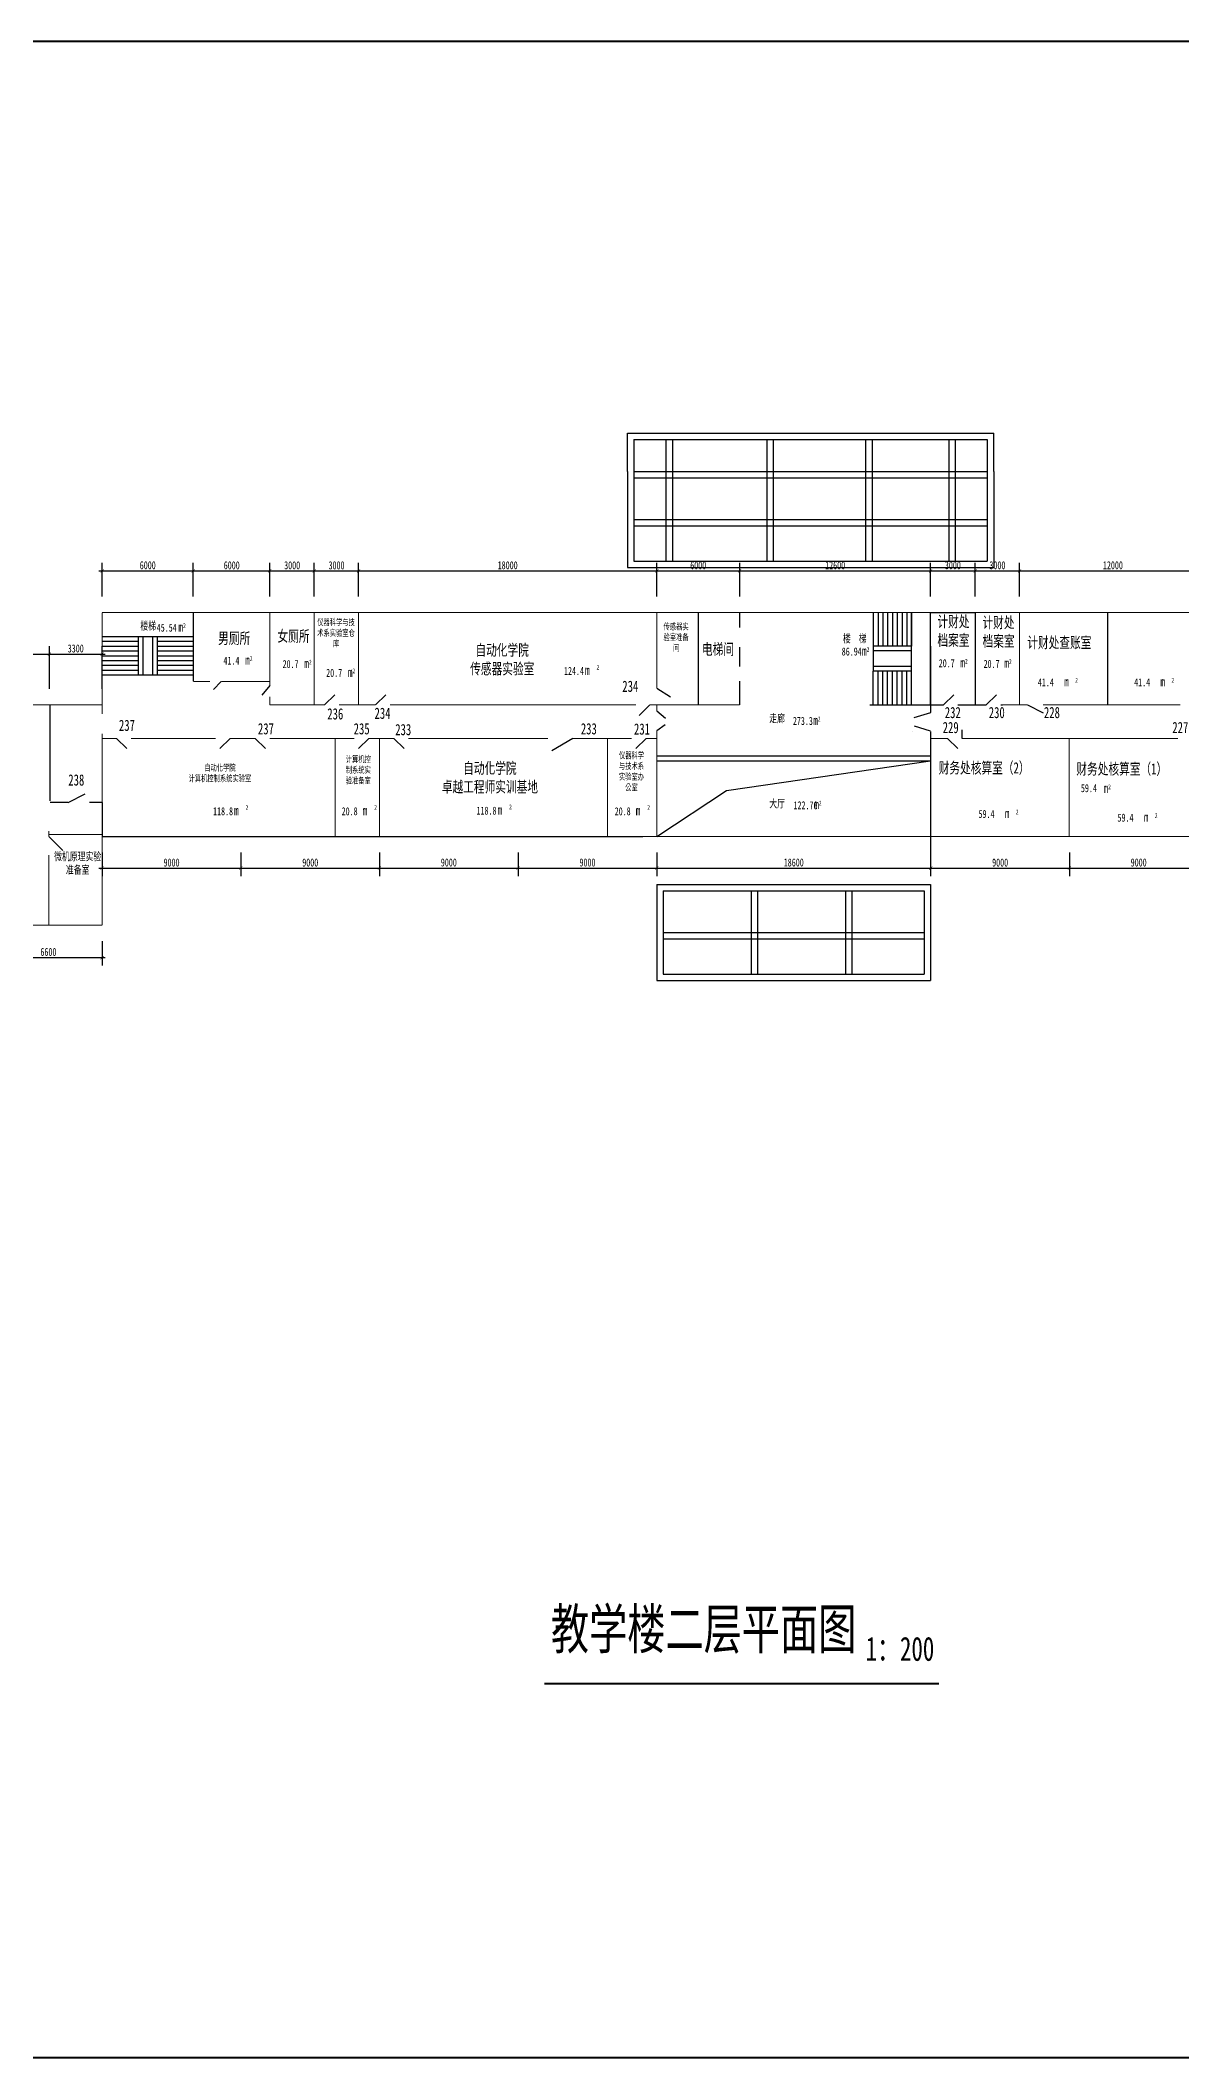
# Model space of a CAD drawing. Extents: x -122244 to 92479, y -96404 to 29716.
# Drawn here: x -42707 to 28648, y -96404 to 29716 of the extents above; entities that cross this region are included whole.
import ezdxf

# ---------------------------------------------------------------- set-up
doc = ezdxf.new("R2010")
doc.units = 0
doc.header["$LTSCALE"] = 20
doc.layers.get('0').update_dxf_attribs({"linetype": 'CONTINUOUS'})
doc.layers.get('DEFPOINTS').update_dxf_attribs({"linetype": 'CONTINUOUS'})
doc.styles.get("Standard").update_dxf_attribs({"font": '', "width": 0.7, "height": 700})
doc.styles.get('Standard').set_extended_font_data('FangSong_GB2312')

# ---------------------------------------------------------------- blocks, each defined once
blk = doc.blocks.new('1')
blk.add_line((0, 0), (900, -1))
blk = doc.blocks.new('_ARCHTICK')
at = {"color": 0, "linetype": 'ByBlock', "const_width": 0.15}
blk.add_lwpolyline([(-0.5, -0.5), (0.5, 0.5)], dxfattribs=at)

msp = doc.modelspace()

# ---------------------------------------------------------------- linework, layer by layer
for p, q in [((-5994, 5167), (-5594, 5179)), ((-5994, 2779), (-5994, 5167)), ((-5594, 5179), (16896, 5179)), ((16896, 2779), (16896, 5169)), ((-5594, 4779), (-5594, -2821)), ((-5594, 4779), (16496, 4779)), ((-3594, 4779), (-3594, -2821)), ((-3194, 4779), (-3194, -2821)), ((2706, 4779), (2706, -2821)), ((3106, 4779), (3106, -2821)), ((8891, 4779), (8891, -2821)), ((9291, 4779), (9291, -2821)), ((14096, 4779), (14096, -2821)), ((14496, 4779), (14496, -2821)), ((16496, 4779), (16496, -2821)), ((-5994, 2779), (-5994, -3221)), ((-5594, 2779), (16496, 2779)), ((16896, 2779), (16896, -3221)), ((-5594, 2379), (16496, 2379)), ((-5594, -221), (16496, -221)), ((-5594, -621), (16496, -621)), ((-5994, -3221), (16896, -3221)), ((-5594, -2821), (16496, -2821)), ((-1574, -6037), (-1574, -11807)), ((9366, -6037), (9366, -8137)), ((9666, -6037), (9666, -8137)), ((9966, -6037), (9966, -8137)), ((10266, -6037), (10266, -8137)), ((10566, -6037), (10566, -8137)), ((10866, -6037), (10866, -8137)), ((11166, -6037), (11166, -8137)), ((11466, -6037), (11466, -8137)), ((11766, -11807), (11766, -6037)), ((11766, -6037), (11766, -8137)), ((12956, -11807), (12956, -6037)), ((12956, -6037), (15736, -6037)), ((15736, -6037), (15736, -11807)), ((-38844, -7537), (-33144, -7537)), ((-36594, -7537), (-36594, -9937)), ((-36294, -7537), (-36294, -9937)), ((-35694, -7537), (-35694, -9937)), ((-35394, -7537), (-35394, -9937)), ((-38844, -7837), (-36594, -7837)), ((-38844, -8137), (-36594, -8137)), ((-38844, -8437), (-36594, -8437)), ((-38844, -8737), (-36594, -8737)), ((-35394, -7837), (-33144, -7837)), ((-35394, -8137), (-33144, -8137)), ((-35394, -8437), (-33144, -8437)), ((-35394, -8737), (-33144, -8737)), ((11766, -8137), (9366, -8137)), ((9366, -8137), (9366, -9707)), ((11766, -8437), (9366, -8437)), ((-38844, -9037), (-36594, -9037)), ((-38844, -9337), (-36594, -9337)), ((-38844, -9637), (-36594, -9637)), ((-38844, -9937), (-33144, -9937)), ((-35394, -9037), (-33144, -9037)), ((-35394, -9337), (-33144, -9337)), ((-35394, -9637), (-33144, -9637)), ((11766, -9407), (9366, -9407)), ((9366, -11807), (9366, -9707)), ((11766, -9707), (9366, -9707)), ((9666, -11807), (9666, -9707)), ((9966, -11807), (9966, -9707)), ((10266, -11807), (10266, -9707)), ((10566, -11807), (10566, -9707)), ((10866, -11807), (10866, -9707)), ((11166, -11807), (11166, -9707)), ((11466, -11807), (11466, -9707)), ((11766, -11807), (11766, -9707)), ((-31399, -10343), (-31879, -10856)), ((-28364, -10598), (-28849, -11197)), ((-4164, -10758), (-3316, -11297)), ((-4164, -12187), (-3620, -12630)), ((9160, -11807), (13758, -11807)), ((12956, -12300), (11900, -12620)), ((14658, -11807), (16436, -11807)), ((17336, -11807), (17440, -11807)), ((-4164, -13410), (-3640, -13040)), ((11840, -13460), (11840, -13460)), ((11840, -13460), (11840, -13460)), ((12956, -13460), (11940, -13130)), ((14916, -13907), (14916, -13370)), ((-30843, -13907), (-31479, -14544)), ((-22173, -13907), (-22809, -14544)), ((-4833, -13907), (-5469, -14544)), ((-4164, -14999), (12956, -14999)), ((-4164, -15299), (12956, -15299)), ((201, -17165), (12956, -15299)), ((-4164, -20027), (201, -17165)), ((-38844, -17902), (-38844, -20027)), ((-38844, -20027), (-5044, -20027)), ((-4164, -23027), (-4164, -29027)), ((-4164, -23027), (12956, -23027)), ((-3764, -23427), (-3764, -28627)), ((-3764, -23427), (12556, -23427)), ((1736, -23427), (1736, -28627)), ((2136, -23427), (2136, -28627)), ((7636, -23427), (7636, -28627)), ((8036, -23427), (8036, -28627)), ((12556, -23427), (12556, -28627)), ((12956, -23027), (12956, -29027)), ((-3764, -26027), (12556, -26027)), ((-3764, -26427), (12556, -26427)), ((-3764, -28627), (12556, -28627)), ((-4164, -29027), (12956, -29027))]:
    msp.add_line(p, q)
at = {"color": 0, "linetype": 'ByBlock'}
for p, q in [((-39044, -3436), (-32944, -3436)), ((-38844, -5037), (-38844, -2936)), ((-33344, -3436), (-28164, -3436)), ((-33144, -5037), (-33144, -2936)), ((-28564, -3436), (-25384, -3436)), ((-28364, -5037), (-28364, -2936)), ((-25784, -3436), (-22614, -3436)), ((-25584, -5037), (-25584, -2936)), ((-23014, -3436), (-3964, -3436)), ((-22814, -5037), (-22814, -2936)), ((-4364, -3436), (1216, -3436)), ((-4164, -5037), (-4164, -2936)), ((816, -3436), (13156, -3436)), ((1016, -5037), (1016, -2936)), ((12756, -3436), (15936, -3436)), ((12956, -5037), (12956, -2936)), ((15536, -3436), (18716, -3436)), ((15736, -5037), (15736, -2936)), ((18316, -3436), (30387, -3436)), ((18516, -5037), (18516, -2936)), ((-45424, -8637), (-41944, -8637)), ((-42344, -8637), (-38644, -8637)), ((-42144, -10807), (-42144, -8137)), ((-38844, -10807), (-38844, -8137)), ((-38844, -21027), (-38844, -22510)), ((-30174, -21027), (-30174, -22510)), ((-21504, -21027), (-21504, -22510)), ((-12834, -21027), (-12834, -22510)), ((-4164, -21027), (-4164, -22510)), ((12956, -21027), (12956, -22510)), ((21626, -21027), (21626, -22510)), ((-39044, -22010), (-29974, -22010)), ((-30374, -22010), (-21304, -22010)), ((-21704, -22010), (-12634, -22010)), ((-13034, -22010), (-3964, -22010)), ((-4364, -22010), (13156, -22010)), ((12756, -22010), (21826, -22010)), ((21426, -22010), (30496, -22010)), ((-45764, -27602), (-38644, -27602)), ((-38844, -26577), (-38844, -28102))]:
    msp.add_line(p, q, dxfattribs=at)
at = {"lineweight": -3}
for p, q in [((-4600, -11807), (-5260, -12470)), ((19000, -11807), (19000, -11807)), ((19000, -11807), (19980, -12300)), ((-9410, -13907), (-10720, -14690)), ((-40970, -17902), (-39910, -17360)), ((-42170, -20027), (-41300, -20910))]:
    msp.add_line(p, q, dxfattribs=at)
for points, const_width in [([(-85781, 29656), (92419, 29656), (92419, -96344), (-85781, -96344), (-85781, 29656)], 120), ([(-38844, -6037), (1016, -6037)], 70), ([(-38844, -6037), (-38844, -11807)], 70), ([(-33144, -6037), (-33144, -10343)], 70), ([(-28364, -6037), (-28364, -10598)], 70), ([(-25584, -6037), (-25584, -11807)], 70), ([(-22814, -6037), (-22814, -11807)], 70), ([(-4164, -6037), (-4164, -9273)], 70), ([(-4164, -6037), (-4164, -10758)], 70), ([(-1574, -6037), (-1574, -11807)], 70), ([(1016, -6037), (1016, -6990)], 70), ([(1016, -6037), (8156, -6037)], 70), ([(8156, -6037), (12956, -6037)], 70), ([(12956, -6037), (47417, -6037)], 70), ([(15736, -6037), (15736, -11807)], 70), ([(1016, -8190), (1016, -9422)], 70), ([(12956, -8137), (12956, -12300)], 70), ([(-38844, -10428), (-38844, -12379)], 70), ([(-33144, -10343), (-32099, -10343)], 70), ([(-31399, -10343), (-28364, -10343)], 70), ([(-28364, -11298), (-28364, -11807)], 70), ([(-4164, -10173), (-4164, -10758)], 70), ([(1016, -10322), (1016, -11807)], 70), ([(-58204, -11807), (-38844, -11807)], 70), ([(-28364, -11807), (-24932, -11807)], 70), ([(-24032, -11807), (-21754, -11807)], 70), ([(-20854, -11807), (-8638, -11807)], 70), ([(-13497, -11807), (-6274, -11807)], 70), ([(-6554, -11807), (-5470, -11807)], 70), ([(-4600, -11807), (-1574, -11807)], 70), ([(-4164, -11807), (-3129, -11807)], 70), ([(-4164, -11807), (-4164, -12187)], 70), ([(-3418, -11807), (1016, -11807)], 70), ([(13038, -11807), (13758, -11807)], 70), ([(14658, -11807), (16436, -11807)], 70), ([(17336, -11807), (19000, -11807)], 70), ([(18516, -11807), (19000, -11807)], 70), ([(19980, -11807), (28569, -11807)], 70), ([(-38844, -13616), (-38844, -19907)], 70), ([(-38844, -13907), (-37943, -13907)], 70), ([(-37043, -13907), (-31743, -13907)], 70), ([(-30843, -13907), (-30174, -13907)], 70), ([(-30174, -13907), (-29273, -13907)], 70), ([(-28373, -13907), (-23073, -13907)], 70), ([(-24280, -13907), (-24280, -20027)], 70), ([(-22173, -13907), (-21504, -13907)], 70), ([(-21504, -13907), (-21504, -20027)], 70), ([(-21504, -13907), (-20603, -13907)], 70), ([(-19703, -13907), (-10970, -13907)], 70), ([(-13503, -13907), (-12834, -13907)], 70), ([(-12834, -13907), (-11933, -13907)], 70), ([(-11933, -13907), (-10970, -13907)], 70), ([(-9410, -13907), (-5733, -13907)], 70), ([(-9410, -13907), (-8033, -13907)], 70), ([(-4833, -13907), (-4164, -13907)], 70), ([(-4164, -13410), (-4164, -20027)], 70), ([(12956, -13460), (12956, -13907), (13038, -13907)], 70), ([(12956, -13907), (12956, -22127)], 70), ([(12956, -13907), (14016, -13907)], 70), ([(14916, -13907), (19967, -13907)], 70), ([(17141, -13907), (22636, -13907)], 70), ([(22636, -13907), (28429, -13907)], 70), ([(-38844, -20027), (-5044, -20027)], 70), ([(-38844, -20027), (-38844, -25577)], 70), ([(-5044, -20027), (8156, -20027)], 70), ([(8156, -20027), (12956, -20027)], 70), ([(12956, -20027), (47636, -20027)], 70), ([(-59205, -25577), (-38844, -25577)], 70), ([(-11205, -72976), (13480, -72976)], 120)]:
    msp.add_lwpolyline(points, dxfattribs=dict(const_width=const_width))
msp.add_lwpolyline([(-85781, -96344), (92419, -96344), (92419, 29656), (-85781, 29656)], close=True)
at = {"color": 0, "linetype": 'ByBlock', "const_width": 30}
for points in [[(-33044, -3336), (-33244, -3536)], [(-28464, -3536), (-28264, -3336)], [(-28264, -3336), (-28464, -3536)], [(-25684, -3536), (-25484, -3336)], [(-25484, -3336), (-25684, -3536)], [(-22714, -3336), (-22914, -3536)], [(-22914, -3536), (-22714, -3336)], [(-30074, -21910), (-30274, -22110)], [(-4064, -21910), (-4264, -22110)], [(13056, -21910), (12856, -22110)]]:
    msp.add_lwpolyline(points, dxfattribs=at)
msp.add_lwpolyline([(18516, -6037, 70, 70, 0), (18516, -11807, 70, 70, 0)], format="xyseb")
at = {"lineweight": -3}
for points in [[(24020, -6037, 70, 70, 0), (24020, -11807, 70, 70, 0)], [(21610, -13907, 70, 70, 0), (21610, -20027, 70, 70, 0)]]:
    msp.add_lwpolyline(points, format="xyseb", dxfattribs=at)
at = {"lineweight": -3, "const_width": 70}
for points in [[(-42101, -11807), (-42101, -17807)], [(-7250, -13907), (-7250, -20027)], [(-42101, -17902), (-40970, -17902)], [(-39640, -17902), (-38844, -17902)], [(-42170, -19694), (-42170, -20027)], [(-42170, -19907), (-39450, -19907)], [(-42170, -19907), (-38844, -19907)], [(-42170, -21190), (-42170, -25577)]]:
    msp.add_lwpolyline(points, dxfattribs=at)
at = {"layer": 'DEFPOINTS', "color": 0, "linetype": 'ByBlock'}
for p in [(-33144, -3436), (-28364, -3436), (-25584, -3436), (-22814, -3436), (-4164, -3436), (1016, -3436), (12956, -3436), (15736, -3436), (18516, -3436), (-38844, -6037), (-38844, -6037), (-33144, -6037), (-33144, -6037), (-33144, -6037), (-33144, -6037), (-33144, -6037), (-28364, -6037), (-28364, -6037), (-28364, -6037), (-28364, -6037), (-25584, -6037), (-25584, -6037), (-25584, -6037), (-25584, -6037), (-25584, -6037), (-22814, -6037), (-22814, -6037), (-22814, -6037), (-22814, -6037), (-22814, -6037), (-22814, -6037), (-22814, -6037), (-15814, -6037), (-15814, -6037), (-4164, -6037), (-4164, -6037), (-4164, -6037), (-4164, -6037), (-4164, -6037), (-1574, -6037), (1016, -6037), (1016, -6037), (12956, -6037), (12956, -6037), (12956, -6037), (15736, -6037), (15736, -6037), (18516, -6037), (18516, -6037), (-42144, -8637), (-38844, -8637), (-42144, -11807), (-42144, -11807), (-42144, -11807), (-38844, -11807), (12956, -13907), (21626, -13907), (-38844, -20027), (-30174, -20027), (-30174, -20027), (-30174, -20027), (-21504, -20027), (-21504, -20027), (-21504, -20027), (-21504, -20027), (-12834, -20027), (-12834, -20027), (-12834, -20027), (-12834, -20027), (-4164, -20027), (-4164, -20027), (-4164, -20027), (12956, -20027), (12956, -20027), (21626, -20027), (21626, -20027), (21626, -20027), (-30174, -22010), (-21504, -22010), (-12834, -22010), (-4164, -22010), (12956, -22010), (21626, -22010), (-38844, -25577), (-38844, -27602)]:
    msp.add_point(p, dxfattribs=at)

# ---------------------------------------------------------------- block references
at = {"color": 0, "linetype": 'ByBlock', "xscale": 200, "yscale": 200, "zscale": 200, "rotation": 180}
for p in [(-38844, -3436), (-4164, -3436), (1016, -3436), (12956, -3436), (15736, -3436), (18516, -3436), (-42144, -8637), (-38844, -22010), (-21504, -22010), (-12834, -22010), (21626, -22010)]:
    msp.add_blockref('_ARCHTICK', p, dxfattribs=at)
at = {"color": 0, "linetype": 'ByBlock', "xscale": 200, "yscale": 200, "zscale": 200}
for p in [(-33144, -3436), (-4164, -3436), (1016, -3436), (12956, -3436), (15736, -3436), (18516, -3436), (-42144, -8637), (-38844, -8637), (-30174, -22010), (-21504, -22010), (-12834, -22010), (-4164, -22010), (12956, -22010), (21626, -22010), (-38844, -27602)]:
    msp.add_blockref('_ARCHTICK', p, dxfattribs=at)
for p, rotation in [((-24932, -11807), 45), ((-21754, -11807), 45), ((13758, -11807), 45), ((16436, -11807), 45), ((-37943, -13907), 315), ((-29273, -13907), 315), ((-20603, -13907), 315), ((14016, -13907), 315)]:
    msp.add_blockref('1', p, dxfattribs=dict(rotation=rotation))

# ---------------------------------------------------------------- texts
at = {"color": 0, "width": 0.7}
for s, p in [('6000', (-31242, -3336)), ('3000', (-27463, -3336)), ('3000', (-24688, -3336)), ('9000', (-35000, -21910)), ('9000', (-26330, -21910)), ('9000', (16800, -21910))]:
    msp.add_text(s, height=500, dxfattribs=at).set_placement(p)
at = {"color": 0, "linetype": 'ByBlock', "char_height": 500, "attachment_point": 5}
for s, insert in [('6000', (-35994, -3086)), ('\\A1;18000', (-13489, -3086)), ('6000', (-1574, -3086)), ('12600', (6986, -3086)), ('3000', (14346, -3086)), ('3000', (17126, -3086)), ('12000', (24351, -3086)), ('\\A1;3300', (-40494, -8287)), ('9000', (-17169, -21660)), ('9000', (-8499, -21660)), ('\\A1;18600', (4396, -21660)), ('9000', (25961, -21660)), ('6600', (-42204, -27252))]:
    msp.add_mtext(s, dxfattribs=dict(at, insert=insert))
at = {"attachment_point": 1}
for s, insert, char_height, width in [('计财处\\P档案室', (13378, -6249), 700, 4473.43), ('{\\H1.4x;计财处\\P档案室}', (16197, -6306), 500, 4473.43), ('楼梯', (-36454, -6614), 500, 2119.32), ('45.54', (-35430, -6730), 500, 1317.41), ('m', (-34072, -6637), 600, 545.7), ('2', (-33783, -6708), 300, 237.54), ('男厕所', (-31591, -7294), 700, 2634.82), ('女厕所', (-27882, -7158), 700, 2205.18), ('楼  梯', (7470, -7415), 500, 11546.53), ('{\\fPMingLiU|b0|i0|c134|p18;  \\fPMingLiU|b0|i0|c136|p18;计\\fPMingLiU|b0|i0|c134|p18;财处查账\\fGulim|b0|i0|c134|p34;室}', (18640, -7557), 700, 5034.86), ('41.4', (-31260, -8792), 500, 1317.41), ('2', (-29612, -8770), 300, 237.54), ('电梯间', (-1345, -7976), 700, 2062.12), ('86.94', (7396, -8223), 500, 1016.41), ('m', (8666, -8130), 600, 545.7), ('2', (8955, -8201), 300, 237.54), ('m', (-29901, -8699), 600, 545.7), ('20.7', (-27562, -9007), 500, 1317.41), ('m', (-26204, -8914), 600, 545.7), ('2', (-25915, -8984), 300, 237.54), ('20.7', (-24837, -9558), 500, 1317.41), ('m', (-23479, -9464), 600, 545.7), ('2', (-23190, -9535), 300, 237.54), ('20.7', (13458, -8954), 500, 1016.41), ('m', (14814, -8861), 600, 545.7), ('2', (15103, -8931), 300, 237.54), ('20.7', (16266, -8995), 500, 1016.41), ('m', (17565, -8890), 600, 545.7), ('2', (17854, -8960), 300, 237.54), ('234', (-6321, -10294), 700, 1324.03), ('41.4', (19659, -10146), 500, 1559.55), ('m', (21303, -10051), 600, 545.7), ('2', (21992, -10121), 300, 237.54), ('236', (-24767, -12018), 700, 2006.8), ('234', (-21814, -11981), 700, 1324.03), ('走廊', (2869, -12399), 500, 11546.53), ('273.3', (4343, -12562), 500, 1016.41), ('2', (5902, -12540), 300, 237.54), ('232', (13839, -11935), 700, 2006.8), ('230', (16588, -11935), 700, 2006.8), ('237', (-37794, -12735), 700, 2006.8), ('237', (-29105, -12951), 700, 2006.8), ('235', (-23118, -12951), 700, 2006.8), ('233', (-20518, -13002), 700, 2006.8), ('231', (-5592, -12968), 700, 2006.8), ('m', (5613, -12469), 600, 545.7), ('229', (13708, -12872), 700, 2006.8), ('227', (28065, -12872), 700, 2006.8), ('{\\fPMingLiU|b0|i0|c136|p18;财\\fPMingLiU|b0|i0|c134|p18;务处\\fGulim|b0|i0|c134|p34;核算室（\\fSimSun|b0|i0|c134|p2;2\\fGulim|b0|i0|c134|p34;）}', (13458, -15391), 700, 5647.19), ('{\\fPMingLiU|b0|i0|c136|p18;财\\fPMingLiU|b0|i0|c134|p18;务处\\fGulim|b0|i0|c134|p34;核算室（\\fSimSun|b0|i0|c134|p2;1\\fGulim|b0|i0|c134|p34;）}', (22062, -15458), 700, 5916.72), ('大厅', (2869, -17726), 500, 11546.53), ('59.4', (22352, -16761), 500, 1559.55), ('m', (23762, -16708), 600, 545.7), ('2', (24050, -16779), 300, 237.54), ('122.76', (4380, -17833), 500, 1260.13), ('m', (5678, -17725), 600, 545.7), ('2', (5967, -17795), 300, 237.54), ('教学楼二层平面图', (-10785, -68302), 2500, 54703.41), ('1：200', (8892, -70043), 1500, 6148.32)]:
    msp.add_mtext(s, dxfattribs=dict(at, insert=insert, char_height=char_height, width=width))
at = {"lineweight": -3}
for s, insert, char_height, width, attachment_point in [('{\\fPMingLiU|b0|i0|c134|p18;仪器科学与技术系实验室仓库}', (-24220, -6440), 400, 2351.56, 2), ('{\\fPMingLiU|b0|i0|c136|p18;传\\fGulim|b0|i0|c134|p34;感器\\fPMingLiU|b0|i0|c134|p18;实验\\fGulim|b0|i0|c134|p34;室准\\fPMingLiU|b0|i0|c134|p18;备间}', (-2960, -6710), 400, 1939.89, 2), ('{\\fGulim|b0|i0|c129|p34;自\\fPMingLiU|b0|i0|c136|p18;动\\fGulim|b0|i0|c134|p34;化\\fPMingLiU|b0|i0|c134|p18;学\\fGulim|b0|i0|c134|p34;院}\\P{\\fPMingLiU|b0|i0|c134|p18;传\\fGulim|b0|i0|c134|p34;感器\\fPMingLiU|b0|i0|c134|p18;实验\\fGulim|b0|i0|c134|p34;室}', (-13830, -8030), 700, 6020, 2), ('124.4', (-9969, -9437), 500, 1559.55, 1), ('m', (-8651, -9335), 600, 545.7, 1), ('2', (-7932, -9306), 300, 237.54, 1), ('41.4', (25679, -10146), 500, 1559.55, 1), ('m', (27323, -10051), 600, 545.7, 1), ('2', (28012, -10121), 300, 237.54, 1), ('228', (20038, -11935), 700, 2006.8, 1), ('233', (-8915, -12951), 700, 2006.8, 1), ('{\\fPMingLiU|b0|i0|c134|p18;计算机控制系统实验\\fGulim|b0|i0|c134|p34;准\\fPMingLiU|b0|i0|c134|p18;备室}', (-22830, -15000), 400, 1939.89, 2), ('{\\fPMingLiU|b0|i0|c134|p18;仪器科学与技术系实验室办公室}', (-5750, -14760), 400, 1939.89, 2), ('238', (-40959, -16149), 700, 1476.8, 1), ('{\\fPMingLiU|b0|i0|c134|p18;自动化学院\\P计算机控制系统实验室}', (-31480, -15530), 400, 5468.51, 2), ('{\\fPMingLiU|b0|i0|c134|p18;自动化学院\\P卓越工程师实训基地}', (-14600, -15410), 700, 7350.44, 2), ('118.8', (-31909, -18207), 500, 1559.55, 1), ('m', (-30591, -18105), 600, 545.7, 1), ('2', (-29872, -18066), 300, 237.54, 1), ('20.8', (-23869, -18207), 500, 1559.55, 1), ('m', (-22551, -18105), 600, 545.7, 1), ('2', (-21832, -18066), 300, 237.54, 1), ('118.8', (-15439, -18167), 500, 1559.55, 1), ('m', (-14121, -18065), 600, 545.7, 1), ('2', (-13402, -18036), 300, 237.54, 1), ('20.8', (-6799, -18207), 500, 1559.55, 1), ('m', (-5481, -18105), 600, 545.7, 1), ('2', (-4762, -18066), 300, 237.54, 1), ('59.4', (15949, -18376), 500, 1559.55, 1), ('m', (17593, -18281), 600, 545.7, 1), ('2', (18282, -18351), 300, 237.54, 1), ('59.4', (24639, -18606), 500, 1559.55, 1), ('m', (26283, -18511), 600, 545.7, 1), ('2', (26972, -18581), 300, 237.54, 1), ('{\\fGulim|b0|i0|c134|p34;微机原理\\fPMingLiU|b0|i0|c134|p18;实验准备\\fGulim|b0|i0|c134|p34;室}', (-40375, -21030), 500, 3259.97, 2)]:
    msp.add_mtext(s, dxfattribs=dict(at, insert=insert, char_height=char_height, width=width, attachment_point=attachment_point))

doc.saveas('drawing.dxf')
